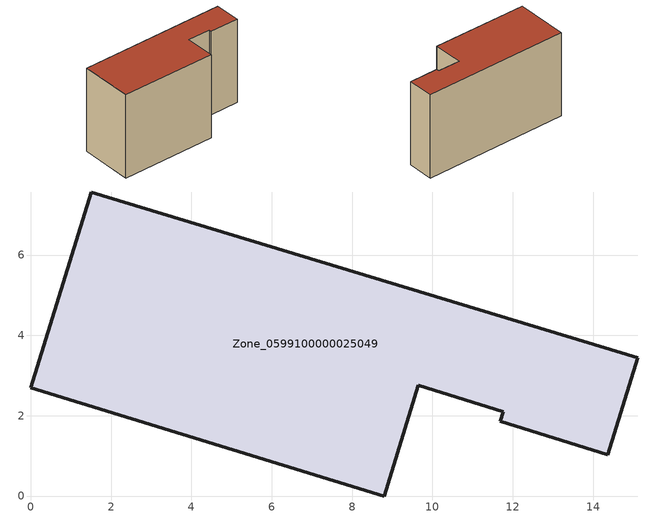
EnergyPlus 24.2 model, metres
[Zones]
Zone_0599100000025049
 floor ground (C_G): 15.11,3.44 14.36,1.03 11.69,1.86 11.76,2.1 9.65,2.76 8.8,0 0,2.7 1.51,7.57 z0
 wall outside (C_F): 1.51,7.57 0,2.7 8.8,0 9.65,2.76 11.76,2.1 11.69,1.86 14.36,1.03 15.11,3.44 1.51,7.57 z0:8.35
 roof outside (C_R): 15.11,3.44 1.51,7.57 0,2.7 8.8,0 9.65,2.76 11.76,2.1 11.69,1.86 14.36,1.03 z8.35
[BUILDING]
Pand.0599100000025049: North Axis=0; Terrain=City; Loads Convergence Tolerance Value=0.04; Temperature Convergence Tolerance Value=0.4; Solar Distribution=FullExterior; Maximum Number of Warmup Days=25; Minimum Number of Warmup Days=1
[Site:Location]
Rotterdam.The.Hague.AP_ZH_NLD Design_Conditions: Latitude=51.96; Longitude=4.45; Time Zone=1; Elevation=-4.5
[SITE:GROUNDTEMPERATURE:BUILDINGSURFACE]
18, 18, 18, 18, 18, 18, 18, 18, 18, 18, 18, 18
[MATERIAL] Thermal Absorptance=0.9; Solar Absorptance=0.7; Visible Absorptance=0.7
Name | Roughness | Thickness | Conductivity | Density | Specific Heat
G.TI.1975-1991 | MediumSmooth | 0.15 | 0.288461 | 540 | 1210
F.TI.1975-1991 | Rough | 0.3 | 0.230769 | 1920 | 840
R.TI.1975-1991 | MediumRough | 0.2 | 0.153846 | 1500 | 1000
[CONSTRUCTION]
C_G: G.TI.1975-1991
C_F: F.TI.1975-1991
C_R: R.TI.1975-1991
[ZONE]
Zone_0599100000025049: Type=1; Multiplier=1; Ceiling Height=Autocalculate; Volume=Autocalculate; Floor Area=autocalculate; Part of Total Floor Area=Yes
[ZONEINFILTRATION:DESIGNFLOWRATE]
Infil_Zone_0599100000025049: Zone or ZoneList or Space or SpaceList=Zone_0599100000025049; Schedule=AlwaysOn; Design Flow Rate Calculation Method=Flow/Area; Flow Rate per Floor Area=0.003; Constant Term Coefficient=1; Temperature Term Coefficient=0; Velocity Term Coefficient=0; Velocity Squared Term Coefficient=0
[HVACTEMPLATE:ZONE:IDEALLOADSAIRSYSTEM]
Zone_0599100000025049: Maximum Heating Supply Air Temperature=50; Minimum Cooling Supply Air Temperature=13; Maximum Heating Supply Air Humidity Ratio=0.0156; Minimum Cooling Supply Air Humidity Ratio=0.0077; Heating Limit=NoLimit; Cooling Limit=NoLimit; Dehumidification Control Type=ConstantSensibleHeatRatio; Cooling Sensible Heat Ratio=0.7; Dehumidification Setpoint=60; Humidification Control Type=None; Humidification Setpoint=30; Outdoor Air Method=None; Outdoor Air Flow Rate per Person=0.00944; Outdoor Air Flow Rate per Zone Floor Area=0; Outdoor Air Flow Rate per Zone=0; Demand Controlled Ventilation Type=None; Outdoor Air Economizer Type=NoEconomizer; Heat Recovery Type=None; Sensible Heat Recovery Effectiveness=0.7; Latent Heat Recovery Effectiveness=0.65
[ZONECONTROL:THERMOSTAT]
ThermostatControl_Zone_0599100000025049: Zone or ZoneList=Zone_0599100000025049; Control Type Schedule=DualSetpointControlType; Control 1=Thermostat_Zone_0599100000025049; Temperature Difference Between Cutout And Setpoint=0
[THERMOSTATSETPOINT:DUALSETPOINT]
Thermostat_Zone_0599100000025049: Heating Setpoint Temperature Schedule=HeatingSetpoint_Zone_0599100000025049; Cooling Setpoint Temperature Schedule=CoolingSetpoint_Zone_0599100000025049
[SCHEDULE:COMPACT]
HeatingSetpoint_Zone_0599100000025049: Through: 12/31, For: AllDays, Until: 24:00, 21
CoolingSetpoint_Zone_0599100000025049: Through: 12/31, For: AllDays, Until: 24:00, 24
DualSetpointControlType: Through: 12/31, For: AllDays, Until: 24:00, 4
AlwaysOn: Through: 12/31, For: AllDays, Until: 24:00, 1
